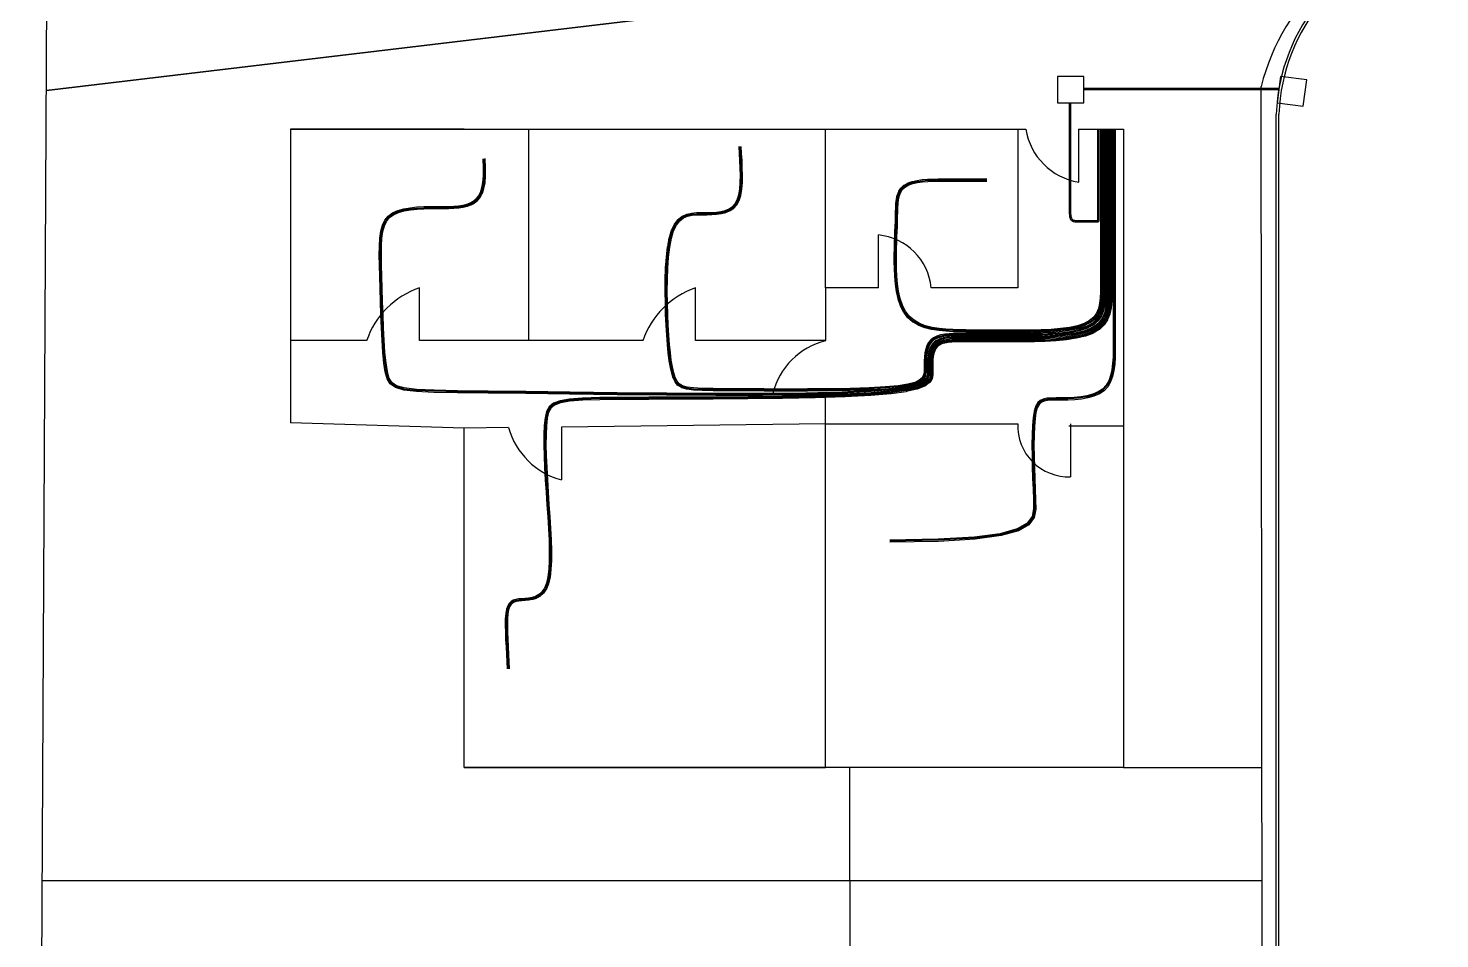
# Model space of a CAD drawing. Header units: millimetres. Extents: x 75 to 2709, y 49 to 1209.
# Drawn here: x 126.86 to 153.58, y 147.9 to 165.13 of the extents above; entities that cross this region are included whole.
import ezdxf

# ---------------------------------------------------------------- set-up
doc = ezdxf.new("R2010")
doc.units = ezdxf.units.MM
for name, color, linetype in [('Arquetas', 170, 'Continuous'), ('Canalizaciones', 10, 'Continuous'), ('Canalización Interior', 30, 'Continuous'), ('Canalización Secundaria', 90, 'Continuous'), ('Urbanización', 250, 'Continuous')]:
    doc.layers.add(name, color=color, linetype=linetype)

msp = doc.modelspace()

# ---------------------------------------------------------------- linework, layer by layer
at = {"layer": 'Arquetas'}
for points in [[(146.344, 163.717), (146.844, 163.718), (146.844, 164.218), (146.344, 164.217)], [(150.503, 163.72), (150.999, 163.655), (151.064, 164.151), (150.568, 164.216)]]:
    msp.add_lwpolyline(points, close=True, dxfattribs=at)
at = {"layer": 'Canalizaciones'}
for p, q in [((150.489, 129.977), (150.489, 163.503)), ((150.539, 129.977), (150.539, 163.503))]:
    msp.add_line(p, q, dxfattribs=at)
for radius in [3.53, 3.48]:
    msp.add_arc((154.017, 163.384), radius, 101.244, 178.0776, dxfattribs=at)
at = {"layer": 'Canalización Interior'}
for points in [[(147.321, 163.218), (147.321, 162.468), (147.321, 161.867), (147.321, 161.394), (147.321, 161.029), (147.321, 160.751), (147.321, 160.54), (147.321, 160.375), (147.321, 160.234), (147.32, 160.102), (147.316, 159.976), (147.304, 159.857), (147.279, 159.746), (147.24, 159.645), (147.18, 159.554), (147.098, 159.476), (146.988, 159.41), (146.848, 159.359), (146.683, 159.321), (146.5, 159.293), (146.305, 159.275), (146.104, 159.264), (145.903, 159.258), (145.709, 159.256), (145.529, 159.255), (145.366, 159.255), (145.221, 159.255), (145.091, 159.255), (144.973, 159.255), (144.867, 159.255), (144.768, 159.255), (144.676, 159.255), (144.588, 159.255), (144.501, 159.255), (144.417, 159.254), (144.338, 159.25), (144.262, 159.242), (144.193, 159.23), (144.131, 159.211), (144.076, 159.186), (144.031, 159.151), (143.995, 159.108), (143.969, 159.055), (143.95, 158.996), (143.937, 158.931), (143.929, 158.862), (143.926, 158.79), (143.925, 158.717), (143.926, 158.643), (143.923, 158.571), (143.902, 158.501), (143.841, 158.435), (143.723, 158.374), (143.526, 158.319), (143.233, 158.272), (142.822, 158.233), (142.275, 158.205), (141.582, 158.187), (140.771, 158.179), (139.88, 158.179), (138.948, 158.184), (138.013, 158.193), (137.112, 158.204), (136.284, 158.215), (135.567, 158.224), (134.99, 158.231), (134.544, 158.24), (134.212, 158.256), (133.975, 158.284), (133.815, 158.329), (133.715, 158.398), (133.657, 158.496), (133.623, 158.627), (133.598, 158.795), (133.578, 158.994), (133.562, 159.218), (133.55, 159.458), (133.54, 159.708), (133.533, 159.959), (133.526, 160.203), (133.52, 160.434), (133.514, 160.646), (133.51, 160.836), (133.511, 161.007), (133.519, 161.157), (133.537, 161.289), (133.567, 161.402), (133.613, 161.497), (133.676, 161.574), (133.759, 161.634), (133.859, 161.68), (133.971, 161.712), (134.093, 161.734), (134.221, 161.747), (134.351, 161.754), (134.479, 161.757), (134.602, 161.757), (134.716, 161.757), (134.822, 161.759), (134.919, 161.762), (135.009, 161.769), (135.09, 161.781), (135.164, 161.799), (135.23, 161.824), (135.289, 161.857), (135.341, 161.899), (135.386, 161.954), (135.423, 162.022), (135.452, 162.107), (135.471, 162.211), (135.482, 162.336), (135.482, 162.485), (135.473, 162.66)], [(147.341, 163.218), (147.341, 162.468), (147.341, 161.867), (147.341, 161.394), (147.341, 161.029), (147.341, 160.751), (147.341, 160.539), (147.341, 160.372), (147.341, 160.231), (147.34, 160.097), (147.336, 159.97), (147.323, 159.849), (147.299, 159.736), (147.259, 159.633), (147.199, 159.54), (147.115, 159.46), (147.004, 159.394), (146.863, 159.342), (146.697, 159.302), (146.512, 159.274), (146.315, 159.255), (146.112, 159.244), (145.91, 159.238), (145.714, 159.236), (145.532, 159.235), (145.368, 159.235), (145.222, 159.235), (145.092, 159.235), (144.974, 159.235), (144.868, 159.235), (144.77, 159.235), (144.678, 159.235), (144.591, 159.235), (144.506, 159.235), (144.424, 159.234), (144.346, 159.23), (144.272, 159.223), (144.205, 159.211), (144.144, 159.193), (144.092, 159.168), (144.048, 159.135), (144.013, 159.092), (143.987, 159.042), (143.969, 158.985), (143.957, 158.922), (143.95, 158.856), (143.947, 158.787), (143.947, 158.717), (143.948, 158.647), (143.948, 158.579), (143.935, 158.513), (143.895, 158.451), (143.814, 158.393), (143.678, 158.339), (143.475, 158.292), (143.19, 158.251), (142.809, 158.218), (142.326, 158.193), (141.761, 158.175), (141.138, 158.163), (140.486, 158.156), (139.829, 158.151), (139.195, 158.149), (138.61, 158.147), (138.099, 158.145), (137.684, 158.141), (137.358, 158.131), (137.111, 158.112), (136.931, 158.081), (136.806, 158.034), (136.725, 157.967), (136.677, 157.877), (136.649, 157.76), (136.633, 157.614), (136.625, 157.443), (136.624, 157.25), (136.629, 157.04), (136.638, 156.817), (136.651, 156.585), (136.666, 156.35), (136.681, 156.114), (136.697, 155.883), (136.711, 155.66), (136.722, 155.446), (136.727, 155.246), (136.727, 155.061), (136.719, 154.895), (136.702, 154.751), (136.675, 154.63), (136.636, 154.536), (136.587, 154.465), (136.53, 154.414), (136.468, 154.38), (136.402, 154.358), (136.335, 154.346), (136.268, 154.34), (136.205, 154.335), (136.146, 154.33), (136.093, 154.321), (136.046, 154.306), (136.004, 154.282), (135.969, 154.247), (135.94, 154.199), (135.918, 154.135), (135.903, 154.053), (135.895, 153.952), (135.893, 153.834), (135.896, 153.704), (135.901, 153.566), (135.909, 153.423), (135.917, 153.279), (135.924, 153.139), (135.928, 153.007)], [(147.221, 163.218), (147.221, 162.468), (147.221, 161.867), (147.221, 161.395), (147.221, 161.031), (147.221, 160.755), (147.221, 160.547), (147.221, 160.386), (147.221, 160.251), (147.22, 160.126), (147.216, 160.008), (147.204, 159.897), (147.182, 159.796), (147.144, 159.704), (147.087, 159.622), (147.009, 159.552), (146.904, 159.494), (146.772, 159.448), (146.615, 159.414), (146.441, 159.389), (146.255, 159.373), (146.063, 159.363), (145.871, 159.358), (145.686, 159.356), (145.512, 159.355), (145.355, 159.355), (145.214, 159.355), (145.086, 159.355), (144.969, 159.355), (144.862, 159.355), (144.761, 159.355), (144.665, 159.355), (144.571, 159.355), (144.478, 159.355), (144.386, 159.354), (144.297, 159.349), (144.212, 159.34), (144.134, 159.326), (144.063, 159.304), (144, 159.274), (143.948, 159.235), (143.907, 159.184), (143.876, 159.124), (143.854, 159.057), (143.839, 158.986), (143.83, 158.911), (143.825, 158.836), (143.823, 158.762), (143.823, 158.692), (143.822, 158.628), (143.812, 158.57), (143.784, 158.517), (143.731, 158.47), (143.644, 158.429), (143.514, 158.395), (143.332, 158.366), (143.089, 158.343), (142.783, 158.326), (142.424, 158.315), (142.029, 158.307), (141.615, 158.304), (141.198, 158.303), (140.795, 158.304), (140.423, 158.306), (140.097, 158.308), (139.831, 158.31), (139.621, 158.314), (139.459, 158.323), (139.338, 158.339), (139.25, 158.364), (139.188, 158.401), (139.145, 158.454), (139.112, 158.523), (139.084, 158.612), (139.059, 158.72), (139.037, 158.846), (139.019, 158.989), (139.003, 159.148), (138.989, 159.322), (138.978, 159.511), (138.97, 159.714), (138.964, 159.929), (138.961, 160.15), (138.963, 160.372), (138.97, 160.59), (138.985, 160.797), (139.007, 160.988), (139.039, 161.156), (139.08, 161.297), (139.133, 161.405), (139.196, 161.484), (139.267, 161.539), (139.346, 161.573), (139.43, 161.592), (139.52, 161.6), (139.612, 161.601), (139.707, 161.601), (139.801, 161.602), (139.895, 161.609), (139.985, 161.622), (140.071, 161.645), (140.149, 161.678), (140.218, 161.725), (140.276, 161.788), (140.322, 161.868), (140.354, 161.967), (140.373, 162.082), (140.383, 162.209), (140.385, 162.345), (140.381, 162.485), (140.375, 162.625), (140.367, 162.762), (140.362, 162.892)], [(147.421, 163.218), (147.421, 162.468), (147.421, 161.867), (147.421, 161.393), (147.421, 161.027), (147.421, 160.748), (147.421, 160.534), (147.421, 160.366), (147.421, 160.221), (147.421, 160.083), (147.421, 159.948), (147.421, 159.815), (147.421, 159.684), (147.421, 159.554), (147.421, 159.425), (147.421, 159.295), (147.421, 159.166), (147.421, 159.036), (147.418, 158.908), (147.411, 158.783), (147.396, 158.663), (147.371, 158.552), (147.334, 158.451), (147.282, 158.362), (147.213, 158.288), (147.126, 158.229), (147.023, 158.186), (146.909, 158.154), (146.788, 158.134), (146.665, 158.121), (146.543, 158.115), (146.427, 158.113), (146.322, 158.113), (146.229, 158.112), (146.151, 158.107), (146.084, 158.094), (146.029, 158.068), (145.985, 158.026), (145.95, 157.963), (145.923, 157.876), (145.904, 157.76), (145.892, 157.613), (145.885, 157.44), (145.883, 157.248), (145.885, 157.042), (145.889, 156.829), (145.896, 156.616), (145.904, 156.409), (145.912, 156.215), (145.914, 156.039), (145.884, 155.883), (145.787, 155.749), (145.592, 155.636), (145.265, 155.547), (144.775, 155.481), (144.089, 155.441), (143.173, 155.426)], [(147.441, 163.218), (147.441, 162.468), (147.441, 161.867), (147.441, 161.393), (147.441, 161.027), (147.441, 160.748), (147.441, 160.534), (147.441, 160.366), (147.441, 160.221), (147.441, 160.083), (147.441, 159.948), (147.441, 159.815), (147.441, 159.683), (147.441, 159.553), (147.441, 159.423), (147.441, 159.293), (147.441, 159.163), (147.441, 159.031), (147.438, 158.901), (147.431, 158.774), (147.415, 158.653), (147.39, 158.54), (147.353, 158.437), (147.3, 158.347), (147.23, 158.271), (147.141, 158.211), (147.037, 158.167), (146.921, 158.135), (146.799, 158.114), (146.674, 158.101), (146.551, 158.095), (146.434, 158.093), (146.328, 158.093), (146.237, 158.092), (146.159, 158.087), (146.094, 158.074), (146.04, 158.049), (145.997, 158.007), (145.964, 157.945), (145.939, 157.859), (145.922, 157.744), (145.91, 157.599), (145.904, 157.427), (145.902, 157.236), (145.905, 157.032), (145.909, 156.82), (145.916, 156.608), (145.924, 156.401), (145.932, 156.207), (145.935, 156.03), (145.904, 155.873), (145.806, 155.736), (145.61, 155.622), (145.281, 155.53), (144.787, 155.463), (144.096, 155.421), (143.173, 155.406)], [(147.161, 163.218), (147.161, 162.468), (147.161, 161.867), (147.161, 161.395), (147.161, 161.032), (147.161, 160.758), (147.161, 160.551), (147.161, 160.392), (147.161, 160.261), (147.161, 160.14), (147.156, 160.027), (147.145, 159.922), (147.123, 159.826), (147.086, 159.74), (147.032, 159.663), (146.956, 159.598), (146.854, 159.544), (146.726, 159.501), (146.574, 159.47), (146.405, 159.447), (146.225, 159.431), (146.039, 159.422), (145.852, 159.417), (145.672, 159.416), (145.502, 159.415), (145.348, 159.415), (145.208, 159.416), (145.079, 159.416), (144.958, 159.416), (144.842, 159.417), (144.728, 159.419), (144.612, 159.421), (144.492, 159.424), (144.366, 159.427), (144.236, 159.434), (144.105, 159.447), (143.975, 159.468), (143.851, 159.499), (143.736, 159.544), (143.632, 159.603), (143.542, 159.681), (143.47, 159.778), (143.413, 159.891), (143.37, 160.018), (143.339, 160.154), (143.319, 160.295), (143.306, 160.438), (143.3, 160.58), (143.297, 160.716), (143.298, 160.843), (143.3, 160.963), (143.303, 161.075), (143.307, 161.181), (143.311, 161.282), (143.316, 161.378), (143.319, 161.471), (143.321, 161.561), (143.323, 161.649), (143.324, 161.734), (143.329, 161.815), (143.338, 161.892), (143.354, 161.963), (143.38, 162.026), (143.416, 162.082), (143.467, 162.128), (143.532, 162.164), (143.61, 162.191), (143.697, 162.211), (143.792, 162.224), (143.891, 162.232), (143.991, 162.236), (144.09, 162.238), (144.184, 162.238), (144.272, 162.238), (144.356, 162.238), (144.441, 162.238), (144.53, 162.238), (144.627, 162.238), (144.737, 162.238), (144.862, 162.238), (145.008, 162.238)]]:
    msp.add_lwpolyline(points, dxfattribs=at)
for points in [[(147.301, 163.218), (147.301, 162.468), (147.301, 161.867), (147.301, 161.394), (147.301, 161.029), (147.301, 160.751), (147.301, 160.54), (147.301, 160.375), (147.301, 160.234), (147.3, 160.103), (147.296, 159.977), (147.284, 159.86), (147.26, 159.752), (147.222, 159.654), (147.165, 159.567), (147.086, 159.492), (146.979, 159.429), (146.842, 159.378), (146.68, 159.341), (146.498, 159.313), (146.304, 159.295), (146.103, 159.284), (145.903, 159.278), (145.709, 159.276), (145.529, 159.275), (145.366, 159.275), (145.221, 159.275), (145.091, 159.275), (144.973, 159.275), (144.867, 159.275), (144.768, 159.275), (144.676, 159.275), (144.588, 159.275, 0.000589), (144.587, 159.275), (144.501, 159.275, 0.003667), (144.501, 159.275), (144.417, 159.274, 0.007827), (144.417, 159.274), (144.337, 159.27, 0.012886), (144.336, 159.27), (144.26, 159.262, 0.019357), (144.259, 159.262), (144.19, 159.25, 0.027849), (144.187, 159.249), (144.125, 159.231, 0.038774), (144.122, 159.23), (144.068, 159.204, 0.051389), (144.064, 159.202), (144.019, 159.167, 0.059681), (144.016, 159.164), (143.98, 159.12, 0.052429), (143.978, 159.117), (143.951, 159.065, 0.040433), (143.95, 159.062), (143.931, 159.002, 0.029726), (143.93, 159), (143.917, 158.935, 0.021237), (143.917, 158.934), (143.91, 158.865, 0.014665), (143.909, 158.863), (143.906, 158.791, 0.009425), (143.906, 158.791), (143.905, 158.717, 0.004968), (143.905, 158.717), (143.906, 158.644), (143.903, 158.574), (143.884, 158.511), (143.829, 158.451), (143.716, 158.393), (143.522, 158.33), (143.23, 158.292), (142.821, 158.253), (142.274, 158.225), (141.582, 158.207), (140.771, 158.199), (139.88, 158.199), (138.948, 158.204), (138.013, 158.213), (137.112, 158.224), (136.285, 158.235), (135.568, 158.244, 0.000273), (135.568, 158.244), (134.991, 158.251), (134.545, 158.26), (134.213, 158.276), (133.979, 158.303), (133.824, 158.348), (133.73, 158.412), (133.676, 158.503), (133.643, 158.631), (133.618, 158.797), (133.597, 158.996), (133.582, 159.219), (133.57, 159.459), (133.56, 159.708), (133.553, 159.959), (133.546, 160.204), (133.54, 160.435, 0.000577), (133.54, 160.435), (133.534, 160.646), (133.53, 160.836), (133.531, 161.006), (133.539, 161.156), (133.556, 161.285), (133.586, 161.395), (133.63, 161.486), (133.69, 161.559), (133.769, 161.617), (133.866, 161.661), (133.976, 161.693), (134.096, 161.714), (134.222, 161.727), (134.351, 161.734), (134.479, 161.737), (134.602, 161.737), (134.716, 161.737, 0.002796), (134.716, 161.737), (134.822, 161.739, 0.006275), (134.823, 161.739), (134.92, 161.742, 0.010656), (134.921, 161.742), (135.01, 161.749, 0.016127), (135.012, 161.75), (135.093, 161.762, 0.022766), (135.095, 161.762), (135.168, 161.78, 0.03029), (135.171, 161.78), (135.237, 161.805, 0.037682), (135.24, 161.806), (135.299, 161.839, 0.04394), (135.302, 161.841), (135.354, 161.884, 0.049276), (135.357, 161.887), (135.402, 161.941, 0.048825), (135.404, 161.944), (135.441, 162.012, 0.042675), (135.442, 162.016), (135.471, 162.1, 0.034232), (135.471, 162.103), (135.491, 162.207, 0.026236), (135.491, 162.209), (135.502, 162.334, 0.019766), (135.502, 162.336), (135.502, 162.485, 0.014871), (135.502, 162.486), (135.493, 162.661)], [(147.281, 163.218), (147.281, 162.468), (147.281, 161.867), (147.281, 161.394), (147.281, 161.029), (147.281, 160.751), (147.281, 160.54), (147.281, 160.375), (147.281, 160.234), (147.28, 160.103), (147.276, 159.979), (147.264, 159.863), (147.241, 159.758), (147.204, 159.663), (147.15, 159.58), (147.073, 159.508), (146.97, 159.447), (146.837, 159.398), (146.676, 159.36), (146.495, 159.333), (146.302, 159.315), (146.102, 159.304), (145.902, 159.298), (145.709, 159.296), (145.529, 159.295), (145.366, 159.295), (145.221, 159.295), (145.091, 159.295), (144.973, 159.295), (144.867, 159.295), (144.768, 159.295), (144.676, 159.295), (144.588, 159.295, 0.000589), (144.587, 159.295), (144.501, 159.295, 0.003667), (144.5, 159.295), (144.417, 159.294, 0.007827), (144.416, 159.294), (144.336, 159.29, 0.012886), (144.334, 159.29), (144.258, 159.282, 0.019357), (144.255, 159.282), (144.186, 159.269, 0.027849), (144.182, 159.268), (144.119, 159.25, 0.038774), (144.114, 159.248), (144.059, 159.222, 0.051389), (144.052, 159.218), (144.007, 159.183, 0.059681), (144, 159.177), (143.964, 159.133, 0.052429), (143.96, 159.126), (143.933, 159.074, 0.040433), (143.931, 159.068), (143.912, 159.009, 0.029726), (143.91, 159.004), (143.898, 158.939, 0.021237), (143.897, 158.936), (143.89, 158.867, 0.014665), (143.889, 158.864), (143.886, 158.792, 0.009425), (143.886, 158.791), (143.885, 158.717, 0.004968), (143.885, 158.717), (143.886, 158.644), (143.884, 158.578), (143.866, 158.521), (143.817, 158.467), (143.708, 158.401), (143.52, 158.346), (143.228, 158.303), (142.819, 158.273), (142.274, 158.245), (141.581, 158.227), (140.771, 158.219), (139.88, 158.219), (138.949, 158.224), (138.013, 158.233), (137.113, 158.244), (136.285, 158.255), (135.568, 158.264, 0.000273), (135.568, 158.264), (134.991, 158.271), (134.546, 158.28), (134.215, 158.295), (133.983, 158.323), (133.832, 158.366), (133.745, 158.426), (133.694, 158.511), (133.662, 158.635), (133.637, 158.8), (133.617, 158.998), (133.602, 159.221), (133.59, 159.46), (133.58, 159.709), (133.573, 159.96), (133.566, 160.204), (133.56, 160.435, 0.000577), (133.56, 160.435), (133.554, 160.647), (133.55, 160.836), (133.551, 161.005), (133.559, 161.154), (133.576, 161.281), (133.605, 161.388), (133.647, 161.475), (133.704, 161.545), (133.779, 161.6), (133.873, 161.642), (133.98, 161.673), (134.099, 161.694), (134.224, 161.707), (134.352, 161.714), (134.479, 161.717), (134.602, 161.717), (134.716, 161.717, 0.002796), (134.717, 161.717), (134.822, 161.719, 0.006275), (134.823, 161.719), (134.921, 161.722, 0.010656), (134.923, 161.722), (135.012, 161.73, 0.016127), (135.014, 161.73), (135.096, 161.742, 0.022766), (135.099, 161.742), (135.173, 161.76, 0.03029), (135.178, 161.762), (135.244, 161.786, 0.037682), (135.249, 161.789), (135.309, 161.822, 0.04394), (135.314, 161.826), (135.367, 161.868, 0.049276), (135.372, 161.874), (135.417, 161.928, 0.048825), (135.421, 161.934), (135.458, 162.003, 0.042675), (135.461, 162.009), (135.49, 162.094, 0.034232), (135.491, 162.099), (135.511, 162.203, 0.026236), (135.511, 162.207), (135.522, 162.333, 0.019766), (135.522, 162.336), (135.522, 162.485, 0.014871), (135.522, 162.487), (135.513, 162.662)], [(147.361, 163.218), (147.361, 162.468), (147.361, 161.867), (147.361, 161.394), (147.361, 161.029), (147.361, 160.751), (147.361, 160.539), (147.361, 160.372), (147.361, 160.231, -0.001232), (147.361, 160.231), (147.36, 160.097, -0.007768), (147.36, 160.097), (147.356, 159.969, -0.016745), (147.356, 159.968), (147.343, 159.847, -0.02743), (147.343, 159.844), (147.319, 159.732, -0.039592), (147.318, 159.729), (147.278, 159.626, -0.051159), (147.276, 159.622), (147.216, 159.53, -0.057833), (147.213, 159.526), (147.129, 159.446, -0.056249), (147.126, 159.443), (147.015, 159.377, -0.046197), (147.011, 159.375), (146.87, 159.323, -0.030712), (146.868, 159.322), (146.702, 159.283, -0.020262), (146.7, 159.282), (146.515, 159.254, -0.013917), (146.514, 159.254), (146.317, 159.235, -0.009771), (146.316, 159.235), (146.113, 159.224, -0.006821), (146.113, 159.224), (145.91, 159.218, -0.004485), (145.91, 159.218), (145.714, 159.216, -0.002344), (145.714, 159.216), (145.532, 159.215, -0.000425), (145.532, 159.215), (145.368, 159.215), (145.222, 159.215), (145.092, 159.215), (144.974, 159.215), (144.868, 159.215), (144.77, 159.215), (144.678, 159.215), (144.591, 159.215), (144.506, 159.215), (144.425, 159.214), (144.347, 159.21), (144.275, 159.203), (144.21, 159.191), (144.152, 159.174), (144.102, 159.151), (144.062, 159.12), (144.03, 159.081), (144.006, 159.034), (143.988, 158.98), (143.977, 158.919), (143.97, 158.855), (143.967, 158.787), (143.967, 158.717), (143.968, 158.648, -0.005782), (143.968, 158.647), (143.968, 158.579, -0.049646), (143.968, 158.575), (143.954, 158.509, -0.093402), (143.952, 158.503), (143.911, 158.44, -0.093693), (143.906, 158.435), (143.825, 158.376, -0.062342), (143.821, 158.374), (143.686, 158.321, -0.036546), (143.683, 158.32), (143.48, 158.273, -0.021829), (143.478, 158.272), (143.193, 158.232, -0.013741), (143.192, 158.231), (142.811, 158.198, -0.008748), (142.81, 158.198), (142.328, 158.173, -0.005041), (142.327, 158.173), (141.761, 158.155, -0.003066), (141.761, 158.155), (141.139, 158.143, -0.001971), (141.138, 158.143), (140.486, 158.136, -0.001263), (140.486, 158.136), (139.829, 158.131, -0.000726), (139.829, 158.131), (139.195, 158.129), (138.61, 158.127), (138.099, 158.125), (137.684, 158.121), (137.359, 158.111), (137.114, 158.092), (136.936, 158.062), (136.816, 158.016), (136.741, 157.954), (136.696, 157.87), (136.669, 157.757), (136.653, 157.613), (136.645, 157.442), (136.644, 157.25), (136.649, 157.04), (136.658, 156.818), (136.671, 156.587), (136.686, 156.351), (136.701, 156.116), (136.717, 155.885, -0.001377), (136.717, 155.885), (136.731, 155.661, -0.003012), (136.731, 155.661), (136.741, 155.447, -0.00503), (136.741, 155.447), (136.747, 155.246, -0.007709), (136.747, 155.246), (136.747, 155.061, -0.011532), (136.747, 155.06), (136.739, 154.894, -0.0174), (136.739, 154.893), (136.722, 154.748, -0.027104), (136.722, 154.746), (136.694, 154.626, -0.041834), (136.693, 154.623), (136.654, 154.528, -0.053221), (136.652, 154.525), (136.603, 154.454, -0.058888), (136.6, 154.45), (136.543, 154.399, -0.056644), (136.54, 154.397), (136.477, 154.362, -0.047016), (136.474, 154.361), (136.408, 154.339, -0.034026), (136.405, 154.339), (136.338, 154.327, -0.020708), (136.337, 154.326), (136.27, 154.32, -0.007491), (136.27, 154.32), (136.207, 154.316), (136.149, 154.31), (136.098, 154.301), (136.054, 154.287), (136.016, 154.266), (135.985, 154.235), (135.958, 154.19), (135.937, 154.13), (135.923, 154.051), (135.915, 153.951), (135.913, 153.834), (135.916, 153.705), (135.921, 153.567), (135.929, 153.424), (135.937, 153.28, -0.001451), (135.937, 153.28), (135.944, 153.14, -0.003833), (135.944, 153.14), (135.948, 153.008)], [(147.381, 163.218), (147.381, 162.468), (147.381, 161.867), (147.381, 161.394), (147.381, 161.029), (147.381, 160.751), (147.381, 160.539), (147.381, 160.372), (147.381, 160.231, -0.001232), (147.381, 160.231), (147.38, 160.097, -0.007768), (147.38, 160.096), (147.376, 159.968, -0.016745), (147.376, 159.965), (147.363, 159.845, -0.02743), (147.362, 159.84), (147.338, 159.727, -0.039592), (147.336, 159.721), (147.296, 159.618, -0.051159), (147.292, 159.611), (147.233, 159.519, -0.057833), (147.227, 159.512), (147.143, 159.431, -0.056249), (147.136, 159.426), (147.025, 159.359, -0.046197), (147.018, 159.356), (146.877, 159.304, -0.030712), (146.872, 159.303), (146.706, 159.263, -0.020262), (146.703, 159.263), (146.518, 159.235, -0.013917), (146.516, 159.234), (146.319, 159.215, -0.009771), (146.317, 159.215), (146.114, 159.204, -0.006821), (146.113, 159.204), (145.911, 159.198, -0.004485), (145.91, 159.198), (145.715, 159.196, -0.002344), (145.714, 159.196), (145.532, 159.195, -0.000425), (145.532, 159.195), (145.368, 159.195), (145.222, 159.195), (145.092, 159.195), (144.974, 159.195), (144.868, 159.195), (144.77, 159.195), (144.678, 159.195), (144.591, 159.195), (144.506, 159.195), (144.425, 159.194), (144.349, 159.19), (144.278, 159.183), (144.214, 159.172), (144.159, 159.155), (144.113, 159.134), (144.076, 159.106), (144.047, 159.07), (144.024, 159.026), (144.008, 158.975), (143.996, 158.916), (143.99, 158.853), (143.987, 158.786), (143.987, 158.718), (143.988, 158.648, -0.005782), (143.988, 158.647), (143.988, 158.579, -0.049646), (143.987, 158.571), (143.974, 158.505, -0.093402), (143.968, 158.492), (143.928, 158.429, -0.093693), (143.918, 158.419), (143.837, 158.36, -0.062342), (143.828, 158.355), (143.693, 158.302, -0.036546), (143.687, 158.3), (143.484, 158.253, -0.021829), (143.481, 158.252), (143.196, 158.212, -0.013741), (143.193, 158.211), (142.813, 158.178, -0.008748), (142.812, 158.178), (142.329, 158.153, -0.005041), (142.328, 158.153), (141.762, 158.135, -0.003066), (141.761, 158.135), (141.139, 158.123, -0.001971), (141.139, 158.123), (140.486, 158.116, -0.001263), (140.486, 158.116), (139.829, 158.111, -0.000726), (139.829, 158.111), (139.195, 158.109), (138.61, 158.107), (138.1, 158.105), (137.685, 158.101), (137.361, 158.091), (137.116, 158.073), (136.942, 158.042), (136.827, 157.999), (136.757, 157.941), (136.715, 157.862), (136.689, 157.753), (136.673, 157.611), (136.665, 157.442), (136.664, 157.25), (136.669, 157.041), (136.678, 156.819), (136.691, 156.588), (136.705, 156.352), (136.721, 156.117), (136.737, 155.886, -0.001377), (136.737, 155.886), (136.751, 155.662, -0.003012), (136.751, 155.662), (136.761, 155.448, -0.00503), (136.761, 155.447), (136.767, 155.247, -0.007709), (136.767, 155.246), (136.767, 155.061, -0.011532), (136.767, 155.059), (136.759, 154.893, -0.0174), (136.759, 154.89), (136.742, 154.746, -0.027104), (136.741, 154.742), (136.714, 154.621, -0.041834), (136.712, 154.615), (136.673, 154.521, -0.053221), (136.669, 154.513), (136.62, 154.442, -0.058888), (136.613, 154.435), (136.557, 154.385, -0.056644), (136.549, 154.379), (136.487, 154.345, -0.047016), (136.48, 154.342), (136.414, 154.32, -0.034026), (136.409, 154.319), (136.342, 154.307, -0.020708), (136.339, 154.306), (136.272, 154.3, -0.007491), (136.271, 154.3), (136.208, 154.296), (136.152, 154.29), (136.103, 154.282), (136.062, 154.269), (136.028, 154.25), (136, 154.222), (135.976, 154.182), (135.957, 154.125), (135.943, 154.048), (135.935, 153.95), (135.933, 153.834), (135.936, 153.705), (135.941, 153.567), (135.949, 153.425), (135.957, 153.281, -0.001451), (135.957, 153.281), (135.964, 153.141, -0.003833), (135.964, 153.141), (135.968, 153.009)], [(147.261, 163.218), (147.261, 162.468), (147.261, 161.867), (147.261, 161.395), (147.261, 161.031), (147.261, 160.755), (147.261, 160.547), (147.261, 160.386), (147.261, 160.251, -0.001237), (147.261, 160.251), (147.26, 160.126, -0.007929), (147.26, 160.124), (147.256, 160.006, -0.017396), (147.256, 160.003), (147.244, 159.893, -0.028886), (147.243, 159.889), (147.221, 159.787, -0.041925), (147.219, 159.781), (147.181, 159.689, -0.053735), (147.177, 159.681), (147.12, 159.6, -0.059244), (147.114, 159.593), (147.036, 159.522, -0.05557), (147.028, 159.517), (146.924, 159.459, -0.04415), (146.917, 159.456), (146.785, 159.41, -0.028887), (146.78, 159.409), (146.624, 159.375, -0.018936), (146.621, 159.374), (146.447, 159.35, -0.012963), (146.445, 159.349), (146.259, 159.333, -0.00908), (146.257, 159.333), (146.065, 159.323, -0.006323), (146.064, 159.323), (145.872, 159.318, -0.004145), (145.872, 159.318), (145.686, 159.316, -0.002157), (145.686, 159.316), (145.512, 159.315, -0.000389), (145.512, 159.315), (145.355, 159.315), (145.214, 159.315), (145.086, 159.315), (144.969, 159.315), (144.862, 159.315), (144.761, 159.315), (144.665, 159.315), (144.571, 159.315), (144.478, 159.315), (144.387, 159.314), (144.3, 159.309), (144.218, 159.301), (144.143, 159.287), (144.077, 159.267), (144.021, 159.24), (143.976, 159.206), (143.94, 159.162), (143.913, 159.109), (143.892, 159.047), (143.878, 158.979), (143.87, 158.907), (143.865, 158.834), (143.863, 158.762), (143.863, 158.692, -0.004693), (143.863, 158.692), (143.862, 158.627, -0.036894), (143.861, 158.621), (143.851, 158.563, -0.077067), (143.847, 158.551), (143.82, 158.499, -0.09306), (143.811, 158.487), (143.758, 158.44, -0.071586), (143.748, 158.434), (143.661, 158.398, 0.020021), (143.651, 158.391), (143.524, 158.356, -0.025965), (143.52, 158.355), (143.338, 158.326, -0.015798), (143.335, 158.326), (143.093, 158.303, -0.009712), (143.092, 158.303), (142.785, 158.286, -0.005625), (142.784, 158.286), (142.425, 158.275, -0.00351), (142.424, 158.275), (142.029, 158.267, -0.002359), (142.029, 158.267), (141.615, 158.264, -0.001647), (141.615, 158.264), (141.198, 158.263, -0.001152), (141.198, 158.263), (140.795, 158.264, -0.000755), (140.795, 158.264), (140.422, 158.266, -0.000361), (140.422, 158.266), (140.097, 158.268, -0.000333), (140.097, 158.268), (139.831, 158.27, -0.002851), (139.83, 158.27), (139.62, 158.274, -0.008404), (139.618, 158.274), (139.457, 158.283, -0.018922), (139.454, 158.283), (139.333, 158.299, -0.03807), (139.327, 158.3), (139.239, 158.325, -0.066167), (139.229, 158.33), (139.167, 158.367, -0.083112), (139.157, 158.376), (139.114, 158.428, -0.063916), (139.109, 158.437), (139.076, 158.506, -0.033152), (139.074, 158.511), (139.046, 158.6, -0.019806), (139.045, 158.603), (139.02, 158.711, -0.013785), (139.02, 158.713), (138.998, 158.839, -0.010073), (138.998, 158.84), (138.979, 158.983, -0.007645), (138.979, 158.985), (138.963, 159.144, -0.005977), (138.963, 159.145), (138.949, 159.319, -0.004785), (138.949, 159.32), (138.938, 159.509, -0.003904), (138.938, 159.51), (138.93, 159.712, -0.003454), (138.93, 159.713), (138.924, 159.927, -0.004054), (138.924, 159.928), (138.921, 160.149, -0.005116), (138.921, 160.15), (138.923, 160.373, -0.006567), (138.923, 160.374), (138.93, 160.591, -0.008654), (138.93, 160.593), (138.945, 160.8, -0.011825), (138.945, 160.802), (138.967, 160.992, -0.016965), (138.968, 160.995), (138.999, 161.163, -0.025984), (139, 161.167), (139.042, 161.308, -0.040921), (139.044, 161.314), (139.097, 161.422, -0.054413), (139.102, 161.43), (139.164, 161.509, -0.062293), (139.171, 161.516), (139.243, 161.571, -0.060148), (139.251, 161.575), (139.33, 161.61, -0.048364), (139.337, 161.612), (139.422, 161.631, -0.03291), (139.427, 161.632), (139.516, 161.64, -0.018184), (139.519, 161.64), (139.611, 161.641, -0.005133), (139.612, 161.641), (139.706, 161.641), (139.8, 161.642), (139.891, 161.649), (139.977, 161.661), (140.058, 161.683), (140.129, 161.714), (140.192, 161.756), (140.244, 161.812), (140.285, 161.884), (140.315, 161.977), (140.334, 162.087), (140.343, 162.211), (140.345, 162.345), (140.341, 162.483), (140.335, 162.623), (140.327, 162.76, -0.002495), (140.327, 162.76), (140.322, 162.89)], [(147.241, 163.218), (147.241, 162.468), (147.241, 161.867), (147.241, 161.395), (147.241, 161.031), (147.241, 160.755), (147.241, 160.547), (147.241, 160.386), (147.241, 160.251, -0.001237), (147.241, 160.251), (147.24, 160.126, -0.007929), (147.24, 160.125), (147.236, 160.007, -0.017396), (147.236, 160.006), (147.224, 159.895, -0.028886), (147.224, 159.893), (147.201, 159.792, -0.041925), (147.2, 159.788), (147.162, 159.696, -0.053735), (147.16, 159.693), (147.104, 159.611, -0.059244), (147.101, 159.607), (147.022, 159.537, -0.05557), (147.019, 159.535), (146.914, 159.476, -0.04415), (146.911, 159.475), (146.778, 159.429, -0.028887), (146.776, 159.429), (146.62, 159.394, -0.018936), (146.618, 159.394), (146.444, 159.369, -0.012963), (146.443, 159.369), (146.257, 159.353, -0.00908), (146.256, 159.353), (146.064, 159.343, -0.006323), (146.064, 159.343), (145.872, 159.338, -0.004145), (145.872, 159.338), (145.686, 159.336, -0.002157), (145.686, 159.336), (145.512, 159.335, -0.000389), (145.512, 159.335), (145.355, 159.335), (145.214, 159.335), (145.086, 159.335), (144.969, 159.335), (144.862, 159.335), (144.761, 159.335), (144.665, 159.335), (144.571, 159.335), (144.478, 159.335), (144.386, 159.334), (144.298, 159.329), (144.215, 159.321), (144.139, 159.306), (144.07, 159.286), (144.011, 159.257), (143.962, 159.22), (143.923, 159.173), (143.894, 159.116), (143.873, 159.052), (143.858, 158.982), (143.85, 158.909), (143.845, 158.835), (143.843, 158.762), (143.843, 158.692, -0.004693), (143.843, 158.692), (143.842, 158.628, -0.036894), (143.841, 158.625), (143.831, 158.566, -0.077067), (143.829, 158.56), (143.802, 158.508, -0.09306), (143.798, 158.502), (143.745, 158.455, -0.071586), (143.74, 158.452), (143.652, 158.411, -0.04394), (143.649, 158.41), (143.519, 158.375, -0.025965), (143.517, 158.375), (143.335, 158.346, -0.015798), (143.333, 158.346), (143.091, 158.323, -0.009712), (143.091, 158.323), (142.784, 158.306, -0.005625), (142.783, 158.306), (142.424, 158.295, -0.00351), (142.424, 158.295), (142.029, 158.287, -0.002359), (142.029, 158.287), (141.615, 158.284, -0.001647), (141.615, 158.284), (141.198, 158.283, -0.001152), (141.198, 158.283), (140.795, 158.284, -0.000755), (140.795, 158.284), (140.423, 158.286, -0.000361), (140.423, 158.286), (140.097, 158.288, -0.000333), (140.097, 158.288), (139.831, 158.29, -0.002851), (139.83, 158.29), (139.62, 158.294, -0.008404), (139.62, 158.294), (139.458, 158.303, -0.018922), (139.456, 158.303), (139.335, 158.319, -0.03807), (139.332, 158.319), (139.244, 158.345, -0.066167), (139.24, 158.347), (139.178, 158.384, -0.083112), (139.173, 158.389), (139.129, 158.441, -0.063916), (139.127, 158.445), (139.094, 158.515, -0.033152), (139.093, 158.517), (139.065, 158.606, -0.019806), (139.065, 158.607), (139.04, 158.715, -0.013785), (139.04, 158.716), (139.018, 158.842, -0.010073), (139.018, 158.843), (138.999, 158.986, -0.007645), (138.999, 158.987), (138.983, 159.146, -0.005977), (138.983, 159.146), (138.969, 159.321, -0.004785), (138.969, 159.321), (138.958, 159.51, -0.003904), (138.958, 159.511), (138.95, 159.713, -0.003454), (138.95, 159.714), (138.944, 159.928, -0.004054), (138.944, 159.928), (138.941, 160.15, -0.005116), (138.941, 160.15), (138.943, 160.372, -0.006567), (138.943, 160.373), (138.95, 160.591, -0.008654), (138.95, 160.591), (138.965, 160.798, -0.011825), (138.965, 160.799), (138.987, 160.99, -0.016965), (138.987, 160.991), (139.019, 161.16, -0.025984), (139.019, 161.162), (139.061, 161.302, -0.040921), (139.062, 161.305), (139.115, 161.414, -0.054413), (139.117, 161.417), (139.18, 161.497, -0.062293), (139.183, 161.5), (139.255, 161.555, -0.060148), (139.259, 161.557), (139.338, 161.591, -0.048364), (139.341, 161.593), (139.426, 161.612, -0.03291), (139.429, 161.612), (139.518, 161.62, -0.018184), (139.519, 161.62), (139.612, 161.621, -0.005133), (139.612, 161.621), (139.706, 161.621), (139.801, 161.622), (139.893, 161.629), (139.981, 161.642), (140.064, 161.664), (140.139, 161.696), (140.205, 161.741), (140.26, 161.8), (140.304, 161.876), (140.334, 161.972), (140.353, 162.085), (140.363, 162.21), (140.365, 162.345), (140.361, 162.484), (140.355, 162.624), (140.347, 162.761, -0.002495), (140.347, 162.761), (140.342, 162.891)], [(147.401, 163.218), (147.401, 162.468), (147.401, 161.867), (147.401, 161.393), (147.401, 161.027), (147.401, 160.748), (147.401, 160.534), (147.401, 160.366), (147.401, 160.221), (147.401, 160.083), (147.401, 159.948), (147.401, 159.815), (147.401, 159.684), (147.401, 159.554), (147.401, 159.425), (147.401, 159.295), (147.401, 159.166), (147.401, 159.036), (147.398, 158.908), (147.391, 158.784), (147.376, 158.667), (147.352, 158.558), (147.316, 158.459), (147.266, 158.374), (147.2, 158.303), (147.116, 158.247), (147.016, 158.205), (146.905, 158.174), (146.786, 158.154), (146.663, 158.141), (146.542, 158.135), (146.427, 158.133), (146.322, 158.133, 0.001419), (146.321, 158.133), (146.229, 158.132, 0.013762), (146.228, 158.132), (146.149, 158.127, 0.033631), (146.147, 158.127), (146.08, 158.113, 0.059959), (146.076, 158.112), (146.021, 158.086, 0.08045), (146.016, 158.083), (145.971, 158.04, 0.075904), (145.967, 158.036), (145.932, 157.973, 0.05366), (145.931, 157.969), (145.904, 157.882, 0.033119), (145.904, 157.879), (145.885, 157.764, 0.019449), (145.884, 157.762), (145.872, 157.615, 0.011297), (145.872, 157.614), (145.865, 157.441, 0.00715), (145.865, 157.441), (145.863, 157.248, 0.004847), (145.863, 157.248), (145.865, 157.041, 0.003413), (145.865, 157.041), (145.869, 156.828, 0.002427), (145.869, 156.828), (145.876, 156.615, 0.001674), (145.876, 156.615), (145.884, 156.408, 0.001018), (145.884, 156.408), (145.892, 156.214), (145.894, 156.041), (145.865, 155.891), (145.773, 155.764), (145.584, 155.655), (145.261, 155.566), (144.773, 155.501), (144.088, 155.461), (143.173, 155.446)], [(147.201, 163.218), (147.201, 162.468), (147.201, 161.867), (147.201, 161.395), (147.201, 161.032), (147.201, 160.758), (147.201, 160.551), (147.201, 160.392), (147.201, 160.261, -0.001239), (147.201, 160.261), (147.201, 160.14, -0.00802), (147.2, 160.139), (147.196, 160.025, -0.017773), (147.196, 160.022), (147.185, 159.918, -0.029745), (147.184, 159.913), (147.162, 159.817, -0.043311), (147.16, 159.81), (147.123, 159.724, -0.055233), (147.119, 159.716), (147.064, 159.64, -0.059983), (147.058, 159.633), (146.982, 159.567, -0.055083), (146.974, 159.563), (146.873, 159.508, -0.042945), (146.867, 159.506), (146.738, 159.463, -0.027855), (146.734, 159.462), (146.583, 159.43, -0.018198), (146.58, 159.43), (146.411, 159.407, -0.012436), (146.409, 159.407), (146.228, 159.392, -0.0087), (146.227, 159.392), (146.041, 159.382, -0.006051), (146.04, 159.382), (145.853, 159.377, -0.00396), (145.853, 159.377), (145.672, 159.376, -0.002056), (145.672, 159.376), (145.502, 159.375, -0.000396), (145.502, 159.375), (145.348, 159.375), (145.208, 159.376, -0.000387), (145.208, 159.376), (145.079, 159.376, -0.00063), (145.079, 159.376), (144.958, 159.376, -0.000873), (144.958, 159.376), (144.842, 159.377, -0.001077), (144.842, 159.377), (144.727, 159.379, -0.001205), (144.727, 159.379), (144.611, 159.381, -0.001238), (144.611, 159.381), (144.491, 159.384, -0.002008), (144.491, 159.384), (144.365, 159.387, -0.005897), (144.364, 159.388), (144.234, 159.395, -0.010585), (144.232, 159.395), (144.101, 159.407, -0.015781), (144.098, 159.408), (143.969, 159.428, -0.02199), (143.965, 159.429), (143.841, 159.461, -0.029627), (143.837, 159.462), (143.721, 159.506, -0.038756), (143.716, 159.509), (143.612, 159.569, -0.048458), (143.605, 159.573), (143.516, 159.651, -0.053513), (143.51, 159.657), (143.438, 159.754, -0.044929), (143.434, 159.76), (143.377, 159.874, -0.034272), (143.375, 159.879), (143.332, 160.005, -0.025759), (143.331, 160.009), (143.3, 160.145, -0.019307), (143.3, 160.148), (143.279, 160.289, -0.014405), (143.279, 160.291), (143.266, 160.435, -0.010537), (143.266, 160.436), (143.26, 160.578, -0.007258), (143.26, 160.579), (143.257, 160.715, -0.004626), (143.257, 160.716), (143.258, 160.844, -0.003738), (143.258, 160.844), (143.26, 160.964, -0.003128), (143.26, 160.964), (143.263, 161.076, -0.002312), (143.263, 161.077), (143.267, 161.183, -0.001279), (143.267, 161.183), (143.271, 161.284), (143.276, 161.38), (143.279, 161.472), (143.281, 161.561), (143.283, 161.649, -0.001628), (143.283, 161.649), (143.284, 161.735, -0.00845), (143.284, 161.736), (143.289, 161.818, -0.016545), (143.289, 161.82), (143.298, 161.897, -0.026532), (143.299, 161.901), (143.315, 161.972, -0.038599), (143.317, 161.977), (143.342, 162.041, -0.051343), (143.346, 162.048), (143.383, 162.104, -0.060542), (143.389, 162.111), (143.44, 162.157, -0.05875), (143.447, 162.163), (143.512, 162.199, -0.042975), (143.518, 162.202), (143.596, 162.229, -0.029464), (143.601, 162.23), (143.689, 162.25, -0.020441), (143.692, 162.251), (143.787, 162.264, -0.014296), (143.789, 162.264), (143.888, 162.272, -0.009859), (143.889, 162.272), (143.99, 162.276, -0.006362), (143.991, 162.276), (144.089, 162.278, -0.003241), (144.09, 162.278), (144.184, 162.278, -0.00057), (144.184, 162.278), (144.272, 162.278), (144.356, 162.278), (144.441, 162.278), (144.53, 162.278), (144.627, 162.278), (144.737, 162.278), (144.862, 162.278), (145.008, 162.278)], [(147.181, 163.218), (147.181, 162.468), (147.181, 161.867), (147.181, 161.395), (147.181, 161.032), (147.181, 160.758), (147.181, 160.551), (147.181, 160.392), (147.181, 160.261, -0.001239), (147.181, 160.261), (147.181, 160.14, -0.00802), (147.18, 160.139), (147.176, 160.026, -0.017773), (147.176, 160.025), (147.165, 159.92, -0.029745), (147.164, 159.917), (147.142, 159.821, -0.043311), (147.141, 159.818), (147.105, 159.732, -0.055233), (147.102, 159.728), (147.048, 159.652, -0.059983), (147.045, 159.648), (146.969, 159.583, -0.055083), (146.965, 159.58), (146.864, 159.526, -0.042945), (146.861, 159.525), (146.732, 159.482, -0.027855), (146.73, 159.482), (146.578, 159.45, -0.018198), (146.577, 159.45), (146.408, 159.427, -0.012436), (146.407, 159.427), (146.227, 159.412, -0.0087), (146.226, 159.412), (146.04, 159.402, -0.006051), (146.039, 159.402), (145.853, 159.397, -0.00396), (145.853, 159.397), (145.672, 159.396, -0.002056), (145.672, 159.396), (145.502, 159.395, -0.000396), (145.502, 159.395), (145.348, 159.395), (145.208, 159.396, -0.000387), (145.208, 159.396), (145.079, 159.396, -0.00063), (145.079, 159.396), (144.958, 159.396, -0.000873), (144.958, 159.396), (144.842, 159.397, -0.001077), (144.842, 159.397), (144.728, 159.399, -0.001205), (144.727, 159.399), (144.612, 159.401, -0.001238), (144.612, 159.401), (144.492, 159.404, -0.002008), (144.492, 159.404), (144.366, 159.407, -0.005897), (144.365, 159.407), (144.235, 159.415, -0.010585), (144.234, 159.415), (144.103, 159.427, -0.015781), (144.101, 159.427), (143.972, 159.448, -0.02199), (143.97, 159.449), (143.846, 159.48, -0.029627), (143.844, 159.481), (143.728, 159.525, -0.038756), (143.726, 159.526), (143.622, 159.586, -0.048458), (143.618, 159.588), (143.529, 159.666, -0.053513), (143.526, 159.669), (143.454, 159.766, -0.044929), (143.452, 159.769), (143.395, 159.882, -0.034272), (143.394, 159.885), (143.351, 160.011, -0.025759), (143.351, 160.013), (143.32, 160.149, -0.019307), (143.32, 160.151), (143.299, 160.292, -0.014405), (143.299, 160.293), (143.286, 160.436, -0.010537), (143.286, 160.437), (143.28, 160.579, -0.007258), (143.28, 160.579), (143.277, 160.715, -0.004626), (143.277, 160.716), (143.278, 160.843, -0.003738), (143.278, 160.844), (143.28, 160.963, -0.003128), (143.28, 160.964), (143.283, 161.076, -0.002312), (143.283, 161.076), (143.287, 161.182, -0.001279), (143.287, 161.182), (143.291, 161.283), (143.296, 161.379), (143.299, 161.471), (143.301, 161.561), (143.303, 161.649, -0.001628), (143.303, 161.649), (143.304, 161.734, -0.00845), (143.304, 161.735), (143.309, 161.817, -0.016545), (143.309, 161.818), (143.318, 161.894, -0.026532), (143.318, 161.897), (143.335, 161.967, -0.038599), (143.336, 161.97), (143.361, 162.034, -0.051343), (143.363, 162.037), (143.4, 162.093, -0.060542), (143.403, 162.096), (143.453, 162.143, -0.05875), (143.457, 162.145), (143.522, 162.182, -0.042975), (143.525, 162.183), (143.603, 162.21, -0.029464), (143.605, 162.211), (143.693, 162.23, -0.020441), (143.695, 162.231), (143.789, 162.244, -0.014296), (143.791, 162.244), (143.889, 162.252, -0.009859), (143.89, 162.252), (143.99, 162.256, -0.006362), (143.991, 162.256), (144.09, 162.258, -0.003241), (144.09, 162.258), (144.184, 162.258, -0.00057), (144.184, 162.258), (144.272, 162.258), (144.356, 162.258), (144.441, 162.258), (144.53, 162.258), (144.627, 162.258), (144.737, 162.258), (144.862, 162.258), (145.008, 162.258)]]:
    msp.add_lwpolyline(points, format="xyb", dxfattribs=at)
at = {"layer": 'Canalización Secundaria'}
for p, q in [((146.844, 163.993), (150.536, 163.993)), ((146.844, 163.968), (150.536, 163.968))]:
    msp.add_line(p, q, dxfattribs=at)
msp.add_lwpolyline([(146.569, 163.718), (146.569, 163.602), (146.569, 163.495), (146.569, 163.396), (146.569, 163.303), (146.569, 163.216), (146.569, 163.134), (146.569, 163.055), (146.569, 162.979), (146.569, 162.906), (146.569, 162.835), (146.569, 162.766), (146.569, 162.7), (146.569, 162.637), (146.569, 162.577), (146.569, 162.52), (146.569, 162.468), (146.569, 162.419), (146.569, 162.373), (146.569, 162.33), (146.569, 162.288), (146.569, 162.246), (146.569, 162.205), (146.569, 162.161), (146.569, 162.116), (146.569, 162.069), (146.569, 162.019), (146.569, 161.968), (146.569, 161.917), (146.569, 161.867), (146.569, 161.818), (146.569, 161.771), (146.569, 161.728, 0.000294), (146.569, 161.728), (146.569, 161.689, 0.002004), (146.569, 161.689), (146.57, 161.654, 0.004734), (146.57, 161.654), (146.571, 161.623, 0.008561), (146.571, 161.622), (146.572, 161.595, 0.013994), (146.572, 161.593), (146.575, 161.57, 0.021733), (146.576, 161.568), (146.58, 161.548, 0.032489), (146.581, 161.545), (146.586, 161.528, 0.046083), (146.588, 161.524), (146.596, 161.51, 0.057445), (146.599, 161.506), (146.609, 161.495, 0.055709), (146.613, 161.491), (146.625, 161.484, 0.046942), (146.629, 161.481), (146.642, 161.476, 0.036636), (146.646, 161.474), (146.66, 161.471, 0.027176), (146.662, 161.47), (146.677, 161.468, 0.019215), (146.679, 161.467), (146.694, 161.466, 0.012477), (146.695, 161.466), (146.71, 161.466, 0.00633), (146.71, 161.466), (146.724, 161.466, 0.001105), (146.725, 161.466), (146.738, 161.466), (146.75, 161.466), (146.762, 161.466), (146.774, 161.466), (146.786, 161.466), (146.797, 161.466), (146.809, 161.466), (146.822, 161.466), (146.835, 161.466), (146.849, 161.466), (146.864, 161.466), (146.879, 161.466), (146.895, 161.466), (146.912, 161.466), (146.93, 161.466), (146.948, 161.466), (146.967, 161.466), (146.986, 161.466), (147.005, 161.466), (147.023, 161.466), (147.041, 161.466), (147.057, 161.466), (147.071, 161.466), (147.083, 161.466, 0.000857), (147.083, 161.466), (147.092, 161.466, 0.007121), (147.093, 161.466), (147.1, 161.466, 0.022111), (147.102, 161.466), (147.107, 161.467, 0.054426), (147.112, 161.468), (147.116, 161.469, 0.106518), (147.125, 161.475), (147.127, 161.477, 0.116141), (147.133, 161.486), (147.134, 161.489, 0.062862), (147.136, 161.495), (147.136, 161.499, 0.021169), (147.136, 161.501), (147.136, 161.507, 0.002554), (147.136, 161.507), (147.136, 161.514), (147.136, 161.522), (147.136, 161.532), (147.136, 161.542), (147.136, 161.553), (147.136, 161.564), (147.136, 161.576), (147.136, 161.588), (147.136, 161.6), (147.136, 161.612), (147.136, 161.624), (147.136, 161.637), (147.136, 161.65), (147.136, 161.664), (147.136, 161.68), (147.136, 161.697), (147.136, 161.718), (147.136, 161.756), (147.136, 161.827), (147.136, 161.947), (147.136, 162.13), (147.136, 162.392), (147.136, 162.75), (147.136, 163.218)], format="xyb", dxfattribs=at)
msp.add_lwpolyline([(146.594, 163.718), (146.594, 163.602), (146.594, 163.495), (146.594, 163.396), (146.594, 163.303), (146.594, 163.216), (146.594, 163.134), (146.594, 163.055), (146.594, 162.979), (146.594, 162.906), (146.594, 162.835), (146.594, 162.766), (146.594, 162.7), (146.594, 162.637), (146.594, 162.577), (146.594, 162.52), (146.594, 162.468), (146.594, 162.419), (146.594, 162.373), (146.594, 162.33), (146.594, 162.288), (146.594, 162.246), (146.594, 162.205), (146.594, 162.161), (146.594, 162.116), (146.594, 162.069), (146.594, 162.019), (146.594, 161.968), (146.594, 161.917), (146.594, 161.867), (146.594, 161.818), (146.594, 161.771), (146.594, 161.728), (146.594, 161.689), (146.595, 161.654), (146.596, 161.623), (146.597, 161.596), (146.6, 161.573), (146.604, 161.553), (146.61, 161.536), (146.618, 161.523), (146.628, 161.512), (146.639, 161.504), (146.652, 161.498), (146.666, 161.495), (146.681, 161.492), (146.696, 161.491), (146.71, 161.491), (146.725, 161.491), (146.738, 161.491), (146.75, 161.491), (146.762, 161.491), (146.774, 161.491), (146.786, 161.491), (146.797, 161.491), (146.809, 161.491), (146.822, 161.491), (146.835, 161.491), (146.849, 161.491), (146.864, 161.491), (146.879, 161.491), (146.895, 161.491), (146.912, 161.491), (146.93, 161.491), (146.948, 161.491), (146.967, 161.491), (146.986, 161.491), (147.005, 161.491), (147.023, 161.491), (147.041, 161.491), (147.057, 161.491), (147.071, 161.491), (147.083, 161.491), (147.092, 161.491), (147.099, 161.491), (147.104, 161.492), (147.108, 161.493), (147.11, 161.495), (147.111, 161.498), (147.111, 161.502), (147.111, 161.507), (147.111, 161.514), (147.111, 161.522), (147.111, 161.532), (147.111, 161.542), (147.111, 161.553), (147.111, 161.564), (147.111, 161.576), (147.111, 161.588), (147.111, 161.6), (147.111, 161.612), (147.111, 161.624), (147.111, 161.637), (147.111, 161.65), (147.111, 161.664), (147.111, 161.68), (147.111, 161.697), (147.111, 161.718), (147.111, 161.756), (147.111, 161.827), (147.111, 161.947), (147.111, 162.13), (147.111, 162.392), (147.111, 162.75), (147.111, 163.218)], dxfattribs=at)
at = {"layer": 'Urbanización'}
for p, q in [((126.864, 95.388), (127.311, 184.69)), ((153.583, 167.097), (127.207, 163.952)), ((127.207, 163.952), (148.803, 166.527)), ((150.272, 98.62), (150.202, 164.027)), ((135.117, 163.218), (131.831, 163.218)), ((131.831, 163.218), (131.831, 157.663)), ((131.831, 163.218), (136.331, 163.218)), ((135.117, 163.218), (137.986, 163.218)), ((135.231, 163.218), (145.594, 163.218)), ((136.331, 163.218), (136.331, 159.218)), ((141.957, 160.218), (141.957, 163.218)), ((145.594, 163.218), (145.594, 160.218)), ((145.594, 163.218), (145.747, 163.218)), ((146.747, 163.218), (147.594, 163.218)), ((146.747, 163.218), (146.747, 162.218)), ((147.594, 163.218), (147.594, 151.143)), ((142.957, 160.218), (142.957, 161.218)), ((134.269, 159.218), (134.269, 160.218)), ((139.497, 159.218), (139.497, 160.218)), ((141.957, 160.218), (141.957, 159.218)), ((142.957, 160.218), (141.957, 160.218)), ((142.957, 160.218), (142.957, 160.218)), ((145.594, 160.218), (143.957, 160.218)), ((133.269, 159.218), (131.831, 159.218)), ((138.497, 159.218), (134.269, 159.218)), ((140.957, 159.218), (139.497, 159.218)), ((141.957, 159.218), (140.957, 159.218)), ((141.957, 159.218), (141.957, 159.218)), ((141.957, 158.218), (140.957, 158.218)), ((141.957, 151.143), (141.957, 158.218)), ((135.117, 157.562), (131.831, 157.663)), ((135.957, 157.572), (135.117, 157.562)), ((135.117, 151.143), (135.117, 157.562)), ((141.957, 157.643), (136.957, 157.584)), ((136.957, 157.584), (136.957, 156.584)), ((141.957, 157.643), (145.594, 157.643)), ((146.559, 157.608), (147.594, 157.608)), ((146.594, 157.643), (146.594, 156.643)), ((147.594, 151.143), (135.117, 151.143)), ((135.117, 151.143), (141.957, 151.143)), ((142.416, 149.001), (142.416, 151.143)), ((147.594, 151.143), (150.216, 151.143)), ((127.132, 149.001), (150.218, 149.001)), ((142.416, 149.001), (142.416, 146.443))]:
    msp.add_line(p, q, dxfattribs=at)
for centre, radius, start, end in [((154.185, 163.037), 4.104, 98.4335, 166.043), ((146.938, 163.408), 1.205, 189.0802, 260.9198), ((142.846, 160.107), 1.117, 5.7212, 84.2788), ((134.792, 158.695), 1.61, 108.9439, 161.0561), ((140.02, 158.695), 1.61, 108.9439, 161.0561), ((142.288, 157.887), 1.371, 103.9576, 166.0424), ((137.321, 157.952), 1.416, 195.5624, 255.111), ((146.559, 157.608), 0.966, 177.9654, 272.0346)]:
    msp.add_arc(centre, radius, start, end, dxfattribs=at)

doc.saveas('drawing.dxf')
